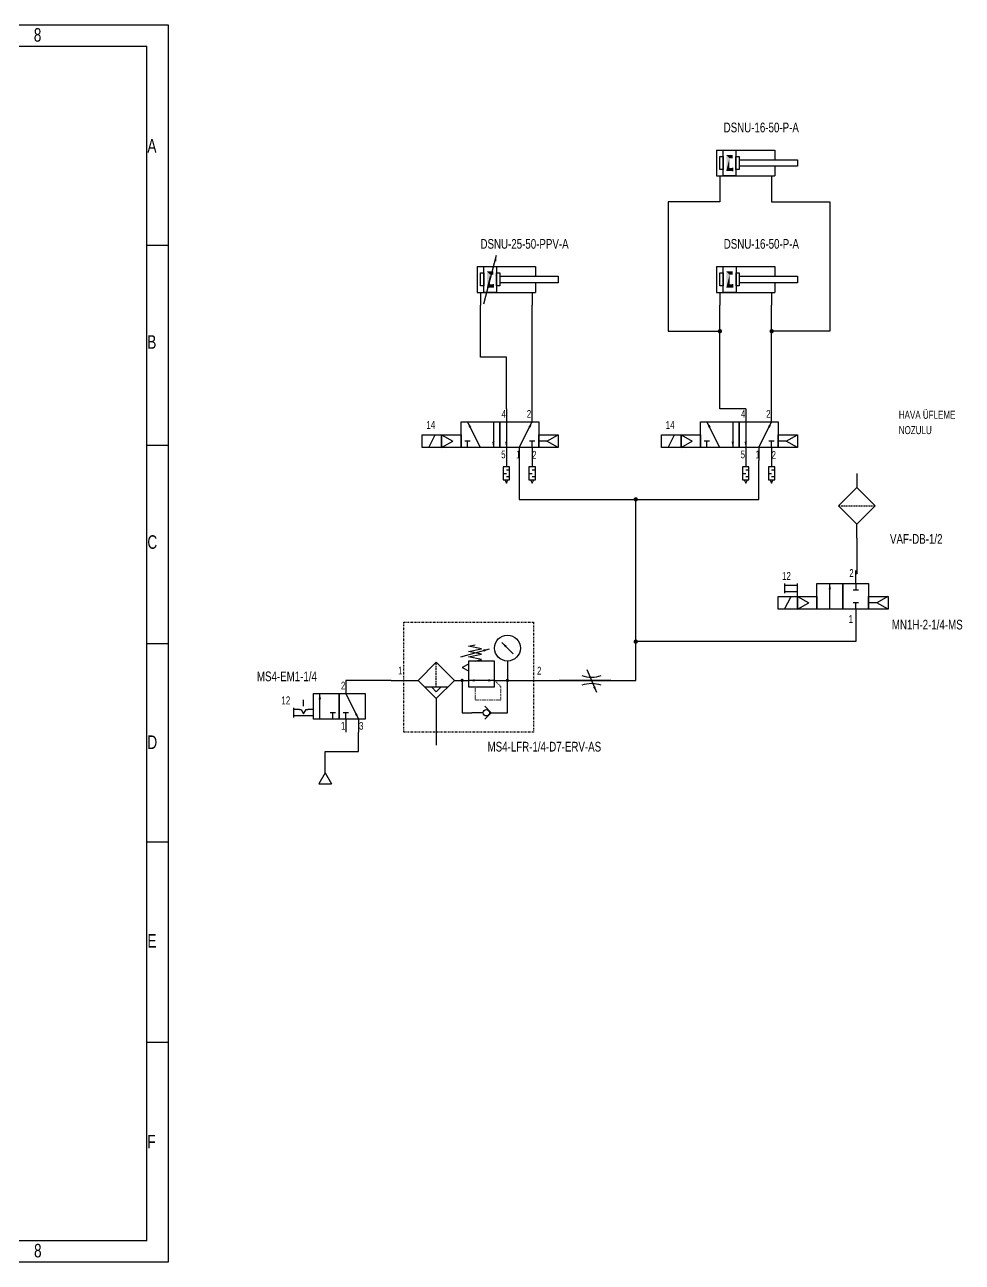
# Model space of a CAD drawing. Extents: x 0 to 759, y 1 to 374.
# Drawn here: x 476.9 to 759.4, y 1.3 to 374.5 of the extents above; entities that cross this region are included whole.
import ezdxf
from ezdxf.enums import TextEntityAlignment as Align

# ---------------------------------------------------------------- set-up
doc = ezdxf.new("R2010")
doc.units = 0
for name, pattern in [('DASHDOT', [1, 0.5, -0.25, 0, -0.25]), ('DASHED', [0.75, 0.5, -0.25]), ('DOT', [0.25, 0, -0.25])]:
    doc.linetypes.add(name, pattern=pattern)
doc.layers.add('1', color=7, linetype='CONTINUOUS')
doc.layers.add('_LabelDrawingFrame', color=7, linetype='CONTINUOUS')

# ---------------------------------------------------------------- blocks, each defined once
blk = doc.blocks.new('B46654')
at = {"layer": '1', "color": 7, "width": 0.75}
blk.add_text('1', height=2.34, dxfattribs=at).set_placement((1.64, 1.66), align=Align.TOP_RIGHT)
blk = doc.blocks.new('B508847')
at = {"layer": '1', "color": 7, "width": 0.75}
blk.add_text('1', height=2.34, dxfattribs=at).set_placement((1.64, 1.66), align=Align.TOP_RIGHT)
blk = doc.blocks.new('B1366165')
at = {"layer": '_LabelDrawingFrame', "color": 7, "width": 0.75}
blk.add_text('A', height=4.09, dxfattribs=at).set_placement((-3.22, 2.9), align=Align.TOP_LEFT)
blk = doc.blocks.new('B508849')
at = {"layer": '1', "color": 7, "width": 0.75}
blk.add_text('MS4-EM1-1/4', height=2.925, dxfattribs=at).set_placement((0, -1.34), align=Align.CENTER)
blk = doc.blocks.new('B46656')
at = {"layer": '1', "color": 7, "width": 0.75}
blk.add_text('2', height=2.34, dxfattribs=at).set_placement((-1.64, 1.66), align=Align.TOP_LEFT)
blk = doc.blocks.new('B561707')
at = {"layer": '1', "color": 7, "width": 0.75}
blk.add_text('5', height=2.34, dxfattribs=at).set_placement((1.64, 1.66), align=Align.TOP_RIGHT)
blk = doc.blocks.new('B46663_00991473')
at = {"layer": '1', "color": 7}
for p, q in [((0, 3.4125), (0, 1.4625)), ((0.975, 0.4875), (0, 0.4875)), ((-0.975, -0.4875), (0, -0.4875)), ((0.975, -1.4625), (0, -1.4625))]:
    blk.add_line(p, q, dxfattribs=at)
for points in [[(0.975, 1.4625), (-0.975, 1.4625), (-0.975, -2.4375), (0.975, -2.4375), (0.975, 1.4625)], [(-0.4875, -2.4375), (0, -3.4125), (0.4875, -2.4375)]]:
    blk.add_lwpolyline(points, dxfattribs=at)
blk = doc.blocks.new('B1366180')
at = {"layer": '_LabelDrawingFrame', "color": 7}
blk.add_line((-260, 0), (260, 0), dxfattribs=at)
blk = doc.blocks.new('B508861')
at = {"layer": '1', "color": 7, "width": 0.75}
blk.add_text('MS4-LFR-1/4-D7-ERV-AS', height=2.925, dxfattribs=at).set_placement((0, 2.07), align=Align.TOP_CENTER)
blk = doc.blocks.new('LCA1')
at = {"layer": '1', "color": 7}
blk.add_solid([(0, 0), (-1.82, -0.3575), (-1.82, 0.3575)], dxfattribs=at)
blk = doc.blocks.new('B589556_00991235')
at = {"layer": '1', "color": 7}
for p, q in [((-10.2375, -7.06875), (-6.3375, 7.55625)), ((-12.1875, 4.14375), (-12.1875, -3.65625)), ((-12.1875, 4.14375), (5.3625, 4.14375)), ((5.3625, 4.14375), (5.3625, 1.21875)), ((-12.1875, -3.65625), (5.3625, -3.65625)), ((-11.2125, -3.65625), (-11.2125, -7.55625)), ((-7.3125, -2.19375), (-7.3125, -1.21875)), ((4.3875, -3.65625), (4.3875, -7.55625)), ((5.3625, -0.73125), (5.3625, -3.65625))]:
    blk.add_line(p, q, dxfattribs=at)
for points in [[(-10.2375, 4.14375), (-6.3375, 4.14375), (-6.3375, -3.65625), (-10.2375, -3.65625), (-10.2375, 4.14375)], [(-11.2125, 2.19375), (-10.2375, 2.19375), (-10.2375, -1.70625), (-11.2125, -1.70625), (-11.2125, 2.19375)], [(-6.3375, 2.19375), (-5.3625, 2.19375), (-5.3625, -1.70625), (-6.3375, -1.70625), (-6.3375, 2.19375)], [(-5.3625, 1.21875), (12.1875, 1.21875), (12.1875, -0.73125), (-5.3625, -0.73125)]]:
    blk.add_lwpolyline(points, dxfattribs=at)
for points in [[(-9.2625, 2.68125), (-7.3125, 2.68125), (-7.3125, 1.70625)], [(-9.2625, 2.68125), (-7.3125, 1.70625), (-8.2875, 1.70625)], [(-9.2625, -2.19375), (-9.2625, 2.68125), (-8.2875, 1.70625)], [(-8.2875, 1.70625), (-8.2875, -1.21875), (-9.2625, -2.19375)], [(-7.3125, -1.21875), (-7.3125, -2.19375), (-9.2625, -2.19375)], [(-8.2875, -1.21875), (-7.3125, -1.21875), (-9.2625, -2.19375)]]:
    blk.add_solid(points, dxfattribs=at)
at = {"layer": '1', "rotation": 75.0685828218624}
blk.add_blockref('LCA1', (-6.3375, 7.55625), dxfattribs=at)
blk = doc.blocks.new('B561706')
at = {"layer": '1', "color": 7, "width": 0.75}
blk.add_text('1', height=2.34, dxfattribs=at).set_placement((1.64, 1.66), align=Align.TOP_RIGHT)
blk = doc.blocks.new('B561715_00991473')
at = {"layer": '1', "color": 7}
for p, q in [((0, 3.4125), (0, 1.4625)), ((0.975, 0.4875), (0, 0.4875)), ((-0.975, -0.4875), (0, -0.4875)), ((0.975, -1.4625), (0, -1.4625))]:
    blk.add_line(p, q, dxfattribs=at)
for points in [[(0.975, 1.4625), (-0.975, 1.4625), (-0.975, -2.4375), (0.975, -2.4375), (0.975, 1.4625)], [(-0.4875, -2.4375), (0, -3.4125), (0.4875, -2.4375)]]:
    blk.add_lwpolyline(points, dxfattribs=at)
blk = doc.blocks.new('B46664_00991473')
at = {"layer": '1', "color": 7}
for p, q in [((0, 3.4125), (0, 1.4625)), ((0.975, 0.4875), (0, 0.4875)), ((-0.975, -0.4875), (0, -0.4875)), ((0.975, -1.4625), (0, -1.4625))]:
    blk.add_line(p, q, dxfattribs=at)
for points in [[(0.975, 1.4625), (-0.975, 1.4625), (-0.975, -2.4375), (0.975, -2.4375), (0.975, 1.4625)], [(-0.4875, -2.4375), (0, -3.4125), (0.4875, -2.4375)]]:
    blk.add_lwpolyline(points, dxfattribs=at)
blk = doc.blocks.new('LCBP1')
at = {"layer": '1', "color": 7}
blk.add_line((0, -0.8125), (0, 0.8125), dxfattribs=at)
blk = doc.blocks.new('B541995_00991399')
at = {"layer": '1', "color": 7}
for p, q in [((10.28, 3.8), (10.28, 7.7)), ((-11.17, 3.8), (-11.17, 0.88)), ((-7.27, -0.1), (-7.27, 3.8)), ((2.48, -4), (2.48, 3.8)), ((10.28, 3.8), (10.28, 1.85)), ((-11.17, 3.31), (-7.27, 3.31)), ((-11.17, 1.36), (-7.27, 1.36)), ((-11.17, -4), (-9.22, -0.1)), ((-7.27, -0.1), (-7.27, -4)), ((-7.27, -0.1), (-3.89, -2.05)), ((-7.27, -4), (-3.89, -2.05)), ((10.28, -4), (10.28, -2.05)), ((16.65, -2.05), (14.18, -2.05)), ((20.03, -4), (16.65, -2.05)), ((20, -0.14), (16.68, -2.05)), ((20.03, -0.1), (20.03, -4)), ((10.28, -4), (10.28, -7.9))]:
    blk.add_line(p, q, dxfattribs=at)
for points in [[(-1.42, 3.8), (6.38, 3.8), (6.38, -4), (-1.42, -4), (-1.42, 3.8)], [(6.38, 3.8), (14.18, 3.8), (14.18, -4), (6.38, -4), (6.38, 3.8)], [(-13.12, -0.1), (-7.27, -0.1), (-7.27, -4), (-13.12, -4), (-13.12, -0.1)], [(-7.27, -0.1), (-1.42, -0.1), (-1.42, -4), (-7.27, -4), (-7.27, -0.1)], [(14.18, -0.1), (20.03, -0.1), (20.03, -4), (14.18, -4), (14.18, -0.1)]]:
    blk.add_lwpolyline(points, dxfattribs=at)
at = {"layer": '1'}
for name, p, rotation in [('LCA1', (2.48, 3.8), 90), ('LCBP1', (10.28, 1.85), -90), ('LCBP1', (10.28, -2.05), 90)]:
    blk.add_blockref(name, p, dxfattribs=dict(at, rotation=rotation))
at = {"layer": '1', "color": 7, "width": 0.75}
blk.add_text('12', height=2.413, dxfattribs=at).set_placement((-11.95, 6.04), align=Align.MIDDLE_LEFT)
blk = doc.blocks.new('B1366177')
at = {"layer": '_LabelDrawingFrame', "color": 7}
blk.add_line((-3.25, 0), (3.25, 0), dxfattribs=at)
blk = doc.blocks.new('TRICON')
at = {"layer": '1', "color": 7, "const_width": 0.65}
blk.add_lwpolyline([(-0.325, 0, 1), (0.325, 0, 1)], format="xyb", close=True, dxfattribs=at)
blk = doc.blocks.new('B541985_00991483')
at = {"layer": '1', "color": 7}
for p, q in [((0, 9.75), (0, 5.52)), ((0, -9.75), (0, -5.52))]:
    blk.add_line(p, q, dxfattribs=at)
at = {"layer": '1', "color": 7, "linetype": 'DASHED'}
blk.add_line((-5.52, 0), (5.52, 0), dxfattribs=at)
at = {"layer": '1', "color": 7}
blk.add_lwpolyline([(0, 5.52), (-5.52, 0), (0, -5.52), (5.52, 0), (0, 5.52)], dxfattribs=at)
blk = doc.blocks.new('B508835_00993166')
at = {"layer": '1', "color": 7}
for p, q in [((1.43, 0), (-1.95, 1.95)), ((-1.95, 1.95), (-1.95, -1.95)), ((1.43, 0), (-1.95, -1.95)), ((1.43, 0), (1.95, 0))]:
    blk.add_line(p, q, dxfattribs=at)
blk = doc.blocks.new('B1366176')
at = {"layer": '_LabelDrawingFrame', "color": 7}
blk.add_line((-3.25, 0), (3.25, 0), dxfattribs=at)
blk = doc.blocks.new('B1366216')
at = {"layer": '_LabelDrawingFrame', "color": 7, "width": 0.75}
blk.add_text('8', height=4.09, dxfattribs=at).set_placement((-2.86, 2.9), align=Align.TOP_LEFT)
blk = doc.blocks.new('B508859')
at = {"layer": '1', "color": 7, "width": 0.75}
blk.add_text('2', height=2.34, dxfattribs=at).set_placement((-1.64, 0), align=Align.MIDDLE_LEFT)
blk = doc.blocks.new('B542005')
at = {"layer": '1', "color": 7, "width": 0.75}
blk.add_text('2', height=2.34, dxfattribs=at).set_placement((1.64, 0), align=Align.MIDDLE_RIGHT)
blk = doc.blocks.new('B1030289')
at = {"layer": '1', "color": 7, "width": 0.75}
blk.add_text('DSNU-16-50-P-A', height=2.925, dxfattribs=at).set_placement((0, -1.34), align=Align.CENTER)
blk = doc.blocks.new('B1366166')
at = {"layer": '_LabelDrawingFrame', "color": 7, "width": 0.75}
blk.add_text('B', height=4.09, dxfattribs=at).set_placement((-3.22, 2.9), align=Align.TOP_LEFT)
blk = doc.blocks.new('B46657')
at = {"layer": '1', "color": 7, "width": 0.75}
blk.add_text('4', height=2.34, dxfattribs=at).set_placement((1.64, -1.07), align=Align.RIGHT)
blk = doc.blocks.new('B1366232')
at = {"layer": '_LabelDrawingFrame', "color": 7, "width": 0.75}
blk.add_text('8', height=4.09, dxfattribs=at).set_placement((-2.86, 2.9), align=Align.TOP_LEFT)
blk = doc.blocks.new('B508846')
at = {"layer": '1', "color": 7, "width": 0.75}
blk.add_text('3', height=2.34, dxfattribs=at).set_placement((-1.64, 1.66), align=Align.TOP_LEFT)
blk = doc.blocks.new('B589567')
at = {"layer": '1', "color": 7, "width": 0.75}
blk.add_text('DSNU-25-50-PPV-A', height=2.925, dxfattribs=at).set_placement((0, -1.34), align=Align.CENTER)
blk = doc.blocks.new('B1030280_00991217')
at = {"layer": '1', "color": 7}
for p, q in [((-12.1875, 5.85), (-12.1875, -1.95)), ((-12.1875, 5.85), (5.3625, 5.85)), ((5.3625, 5.85), (5.3625, 2.925)), ((-7.3125, -0.4875), (-7.3125, 0.4875)), ((5.3625, 0.975), (5.3625, -1.95)), ((-12.1875, -1.95), (5.3625, -1.95)), ((-11.2125, -1.95), (-11.2125, -5.85)), ((4.3875, -1.95), (4.3875, -5.85))]:
    blk.add_line(p, q, dxfattribs=at)
for points in [[(-11.2125, 3.9), (-10.2375, 3.9), (-10.2375, 0), (-11.2125, 0), (-11.2125, 3.9)], [(-10.2375, 5.85), (-6.3375, 5.85), (-6.3375, -1.95), (-10.2375, -1.95), (-10.2375, 5.85)], [(-6.3375, 3.9), (-5.3625, 3.9), (-5.3625, 0), (-6.3375, 0), (-6.3375, 3.9)], [(-5.3625, 2.925), (12.1875, 2.925), (12.1875, 0.975), (-5.3625, 0.975)]]:
    blk.add_lwpolyline(points, dxfattribs=at)
for points in [[(-9.2625, 4.3875), (-7.3125, 4.3875), (-7.3125, 3.4125)], [(-9.2625, 4.3875), (-7.3125, 3.4125), (-8.2875, 3.4125)], [(-9.2625, -0.4875), (-9.2625, 4.3875), (-8.2875, 3.4125)], [(-8.2875, 3.4125), (-8.2875, 0.4875), (-9.2625, -0.4875)], [(-7.3125, 0.4875), (-7.3125, -0.4875), (-9.2625, -0.4875)], [(-8.2875, 0.4875), (-7.3125, 0.4875), (-9.2625, -0.4875)]]:
    blk.add_solid(points, dxfattribs=at)
blk = doc.blocks.new('B1366170')
at = {"layer": '_LabelDrawingFrame', "color": 7, "width": 0.75}
blk.add_text('F', height=4.09, dxfattribs=at).set_placement((-3.04, 2.9), align=Align.TOP_LEFT)
blk = doc.blocks.new('B1366168')
at = {"layer": '_LabelDrawingFrame', "color": 7, "width": 0.75}
blk.add_text('D', height=4.09, dxfattribs=at).set_placement((-3.4, 2.9), align=Align.TOP_LEFT)
blk = doc.blocks.new('B1366178')
at = {"layer": '_LabelDrawingFrame', "color": 7}
blk.add_line((-3.25, 0), (3.25, 0), dxfattribs=at)
blk = doc.blocks.new('B1366221')
at = {"layer": '_LabelDrawingFrame', "color": 7}
blk.add_line((-259.94, 0), (259.94, 0), dxfattribs=at)
blk = doc.blocks.new('B1366169')
at = {"layer": '_LabelDrawingFrame', "color": 7, "width": 0.75}
blk.add_text('E', height=4.09, dxfattribs=at).set_placement((-3.22, 2.9), align=Align.TOP_LEFT)
blk = doc.blocks.new('B542004')
at = {"layer": '1', "color": 7, "width": 0.75}
blk.add_text('1', height=2.34, dxfattribs=at).set_placement((1.64, 0), align=Align.MIDDLE_RIGHT)
blk = doc.blocks.new('B542006')
at = {"layer": '1', "color": 7, "width": 0.75}
blk.add_text('MN1H-2-1/4-MS', height=2.925, dxfattribs=at).set_placement((0, -1.34), align=Align.CENTER)
blk = doc.blocks.new('B561710')
at = {"layer": '1', "color": 7, "width": 0.75}
blk.add_text('2', height=2.34, dxfattribs=at).set_placement((1.64, -1.07), align=Align.RIGHT)
blk = doc.blocks.new('B46658')
at = {"layer": '1', "color": 7, "width": 0.75}
blk.add_text('2', height=2.34, dxfattribs=at).set_placement((1.64, -1.07), align=Align.RIGHT)
blk = doc.blocks.new('B561709')
at = {"layer": '1', "color": 7, "width": 0.75}
blk.add_text('4', height=2.34, dxfattribs=at).set_placement((1.64, -1.07), align=Align.RIGHT)
blk = doc.blocks.new('B46660_00991040')
at = {"layer": '1', "color": 7}
for p, q in [((8.29, 8), (8.29, 4.09)), ((16.09, 4.09), (16.09, 8)), ((0.49, -3.71), (-3.41, 4.09)), ((4.39, 4.09), (4.39, -3.71)), ((8.29, 4.09), (8.29, -3.71)), ((12.19, -3.71), (16.09, 4.09)), ((-15.11, -3.71), (-13.16, 0.19)), ((-11.21, 0.19), (-11.21, -3.71)), ((-11.21, 0.19), (-7.84, -1.75)), ((20.51, -1.75), (23.89, 0.19)), ((-11.21, -3.71), (-7.84, -1.75)), ((-3.41, -3.71), (-3.41, -1.75)), ((8.29, -3.71), (8.29, -7.61)), ((12.19, -3.71), (12.19, -7.61)), ((16.09, -3.71), (16.09, -1.75)), ((16.09, -3.71), (16.09, -7.61)), ((20.51, -1.75), (18.04, -1.75)), ((23.89, -3.71), (20.51, -1.75))]:
    blk.add_line(p, q, dxfattribs=at)
for points in [[(-5.36, 4.09), (6.34, 4.09), (6.34, -3.71), (-5.36, -3.71), (-5.36, 4.09)], [(6.34, 4.09), (18.04, 4.09), (18.04, -3.71), (6.34, -3.71), (6.34, 4.09)], [(-17.06, 0.19), (-11.21, 0.19), (-11.21, -3.71), (-17.06, -3.71), (-17.06, 0.19)], [(-11.21, 0.19), (-5.36, 0.19), (-5.36, -3.71), (-11.21, -3.71), (-11.21, 0.19)], [(18.04, 0.19), (23.89, 0.19), (23.89, -3.71), (18.04, -3.71), (18.04, 0.19)]]:
    blk.add_lwpolyline(points, dxfattribs=at)
at = {"layer": '1'}
for name, p, rotation in [('LCA1', (-3.41, 4.09), 116.565051177078), ('LCA1', (16.09, 4.09), 63.434948822922), ('LCBP1', (-3.41, -1.75), 90), ('LCA1', (4.39, -3.71), -90), ('LCA1', (8.29, -3.71), -90), ('LCBP1', (16.09, -1.75), 90)]:
    blk.add_blockref(name, p, dxfattribs=dict(at, rotation=rotation))
at = {"layer": '1', "color": 7, "width": 0.75}
blk.add_text('14', height=2.413, dxfattribs=at).set_placement((-15.83, 3.12), align=Align.MIDDLE_LEFT)
blk = doc.blocks.new('B561716_00991473')
at = {"layer": '1', "color": 7}
for p, q in [((0, 3.4125), (0, 1.4625)), ((0.975, 0.4875), (0, 0.4875)), ((-0.975, -0.4875), (0, -0.4875)), ((0.975, -1.4625), (0, -1.4625))]:
    blk.add_line(p, q, dxfattribs=at)
for points in [[(0.975, 1.4625), (-0.975, 1.4625), (-0.975, -2.4375), (0.975, -2.4375), (0.975, 1.4625)], [(-0.4875, -2.4375), (0, -3.4125), (0.4875, -2.4375)]]:
    blk.add_lwpolyline(points, dxfattribs=at)
blk = doc.blocks.new('B46655')
at = {"layer": '1', "color": 7, "width": 0.75}
blk.add_text('5', height=2.34, dxfattribs=at).set_placement((1.64, 1.66), align=Align.TOP_RIGHT)
blk = doc.blocks.new('B1179195_00991454')
at = {"layer": '1', "color": 7}
for p, q in [((-0.1625, 5.85), (-0.1625, 9.75)), ((-0.1625, 5.85), (-0.1625, -5.85)), ((-3.4125, -1.43), (3.4125, 1.495)), ((-0.1625, -5.85), (-0.1625, -9.75))]:
    blk.add_line(p, q, dxfattribs=at)
for centre, start, end in [((-9.9125, 0), 340.528597, 19.471051), ((9.5875, 0), 160.528659, 199.471395)]:
    blk.add_arc(centre, 8.775, start, end, dxfattribs=at)
at = {"layer": '1', "rotation": 23.1985905136482}
blk.add_blockref('LCA1', (3.4125, 1.495), dxfattribs=at)
blk = doc.blocks.new('B561708')
at = {"layer": '1', "color": 7, "width": 0.75}
blk.add_text('2', height=2.34, dxfattribs=at).set_placement((-1.64, 1.66), align=Align.TOP_LEFT)
blk = doc.blocks.new('B600357')
at = {"layer": '1', "color": 7, "width": 0.75}
blk.add_text('DSNU-16-50-P-A', height=2.925, dxfattribs=at).set_placement((0, -1.34), align=Align.CENTER)
blk = doc.blocks.new('B600346_00991217')
at = {"layer": '1', "color": 7}
for p, q in [((-12.1875, 5.85), (-12.1875, -1.95)), ((-12.1875, 5.85), (5.3625, 5.85)), ((5.3625, 5.85), (5.3625, 2.925)), ((-7.3125, -0.4875), (-7.3125, 0.4875)), ((5.3625, 0.975), (5.3625, -1.95)), ((-12.1875, -1.95), (5.3625, -1.95)), ((-11.2125, -1.95), (-11.2125, -5.85)), ((4.3875, -1.95), (4.3875, -5.85))]:
    blk.add_line(p, q, dxfattribs=at)
for points in [[(-11.2125, 3.9), (-10.2375, 3.9), (-10.2375, 0), (-11.2125, 0), (-11.2125, 3.9)], [(-10.2375, 5.85), (-6.3375, 5.85), (-6.3375, -1.95), (-10.2375, -1.95), (-10.2375, 5.85)], [(-6.3375, 3.9), (-5.3625, 3.9), (-5.3625, 0), (-6.3375, 0), (-6.3375, 3.9)], [(-5.3625, 2.925), (12.1875, 2.925), (12.1875, 0.975), (-5.3625, 0.975)]]:
    blk.add_lwpolyline(points, dxfattribs=at)
for points in [[(-9.2625, 4.3875), (-7.3125, 4.3875), (-7.3125, 3.4125)], [(-9.2625, 4.3875), (-7.3125, 3.4125), (-8.2875, 3.4125)], [(-9.2625, -0.4875), (-9.2625, 4.3875), (-8.2875, 3.4125)], [(-8.2875, 3.4125), (-8.2875, 0.4875), (-9.2625, -0.4875)], [(-7.3125, 0.4875), (-7.3125, -0.4875), (-9.2625, -0.4875)], [(-8.2875, 0.4875), (-7.3125, 0.4875), (-9.2625, -0.4875)]]:
    blk.add_solid(points, dxfattribs=at)
blk = doc.blocks.new('B508848')
at = {"layer": '1', "color": 7, "width": 0.75}
blk.add_text('2', height=2.34, dxfattribs=at).set_placement((1.64, -1.07), align=Align.RIGHT)
blk = doc.blocks.new('LCA1R')
at = {"layer": '1', "color": 7}
blk.add_solid([(0, 0), (1.82, -0.3575), (1.82, 0.3575)], dxfattribs=at)
blk = doc.blocks.new('B508850_00991587')
at = {"layer": '1', "color": 7}
for p, q in [((13.12, 9), (9.67, 12.45)), ((-2.68, 8.06), (5.98, 10.46)), ((11.4, 6.82), (11.4, 0.97)), ((-23.7, 0.97), (-19.8, 0.97)), ((-19.8, 0.97), (-15.56, 0.99)), ((-4.54, 0.97), (-0.3, 0.97)), ((7.5, 0.97), (-0.3, 0.97)), ((7.5, 0.97), (19.2, 0.97)), ((19.2, 0.97), (23.1, 0.97)), ((-6.63, -1.11), (-13.46, -1.11)), ((-11.39, -1.11), (-10.04, -2.46)), ((-10.04, -2.46), (-8.7, -1.11)), ((-10.05, -4.56), (-10.05, -14.62)), ((4.09, -8.78), (0.67, -8.78)), ((6.52, -8.78), (9.45, -8.78)), ((-10.05, -14.62), (-10.05, -18.52))]:
    blk.add_line(p, q, dxfattribs=at)
at = {"layer": '1', "color": 7, "linetype": 'DASHED'}
blk.add_line((-10.04, -1.11), (-10.04, 6.51), dxfattribs=at)
at = {"layer": '1', "color": 7, "linetype": 'DASHDOT'}
blk.add_lwpolyline([(-19.8, 18.52), (19.2, 18.52), (19.2, -14.62), (-19.8, -14.62), (-19.8, 18.52)], dxfattribs=at)
at = {"layer": '1', "color": 7}
for points in [[(1.65, 6.82), (3.6, 7.23), (-0.3, 8.04), (3.6, 8.86), (-0.3, 9.67), (3.6, 10.48), (-0.3, 11.29), (1.65, 11.7)], [(-10.04, 6.51), (-15.56, 0.99), (-10.04, -4.53), (-4.53, 0.99), (-10.04, 6.51)], [(-0.3, 5.85), (-2.25, 4.88), (-0.3, 3.9)], [(-0.3, -0.98), (7.5, -0.98), (7.5, 6.82), (-0.3, 6.82), (-0.3, -0.98)], [(-2.25, 0.97), (-2.25, -8.78), (0.67, -8.78)], [(9.45, -8.78), (11.4, -8.78), (11.4, 0.97)], [(4.57, -10.72), (6.52, -8.78), (4.57, -6.82)]]:
    blk.add_lwpolyline(points, dxfattribs=at)
at = {"layer": '1', "color": 7, "const_width": 0.487}
for points in [[(-2.5, 0.97, 1), (-2.01, 0.97, 1)], [(11.15, 0.97, 1), (11.64, 0.97, 1)]]:
    blk.add_lwpolyline(points, format="xyb", close=True, dxfattribs=at)
at = {"layer": '1', "color": 7, "linetype": 'DOT'}
blk.add_lwpolyline([(1.65, -0.98), (1.65, -4.88), (9.45, -4.88), (9.45, -0.98), (7.5, 0.97)], dxfattribs=at)
at = {"layer": '1', "color": 7}
for centre, radius in [((11.4, 10.72), 3.9), ((5.03, -8.78), 0.975)]:
    blk.add_circle(centre, radius, dxfattribs=at)
at = {"layer": '1'}
for name, p, rotation in [('LCA1', (9.67, 12.45), 135), ('LCA1', (5.98, 10.46), 15.4711922908485), ('LCA1', (-0.3, 0.97), -180), ('LCA1R', (7.5, 0.97), -180)]:
    blk.add_blockref(name, p, dxfattribs=dict(at, rotation=rotation))
blk = doc.blocks.new('B1366182')
at = {"layer": '_LabelDrawingFrame', "color": 7}
blk.add_line((-253.5, 0), (253.5, 0), dxfattribs=at)
blk = doc.blocks.new('B46669')
at = {"layer": '1', "color": 7, "width": 0.75}
for s, height, p in [('HAVA ÜFLEME', 2.4131, (-14.15, 4.02)), ('NOZULU', 2.413, (-14.15, -0.6))]:
    blk.add_text(s, height=height, dxfattribs=at).set_placement(p, align=Align.TOP_LEFT)
blk = doc.blocks.new('B508860')
at = {"layer": '1', "color": 7, "width": 0.75}
blk.add_text('1', height=2.34, dxfattribs=at).set_placement((1.64, -1.07), align=Align.RIGHT)
blk = doc.blocks.new('B1366181')
at = {"layer": '_LabelDrawingFrame', "color": 7}
blk.add_line((-186.55, 0), (186.55, 0), dxfattribs=at)
blk = doc.blocks.new('B1366179')
at = {"layer": '_LabelDrawingFrame', "color": 7}
blk.add_line((-3.25, 0), (3.25, 0), dxfattribs=at)
blk = doc.blocks.new('B1366197')
at = {"layer": '_LabelDrawingFrame', "color": 7}
blk.add_line((-180.13, 0), (180.13, 0), dxfattribs=at)
blk = doc.blocks.new('B1366185')
at = {"layer": '_LabelDrawingFrame', "color": 7}
blk.add_line((-253.5, 0), (253.5, 0), dxfattribs=at)
blk = doc.blocks.new('B561712_00991040')
at = {"layer": '1', "color": 7}
for p, q in [((8.29, 8), (8.29, 4.09)), ((16.09, 4.09), (16.09, 8)), ((0.49, -3.71), (-3.41, 4.09)), ((4.39, 4.09), (4.39, -3.71)), ((8.29, 4.09), (8.29, -3.71)), ((12.19, -3.71), (16.09, 4.09)), ((-15.11, -3.71), (-13.16, 0.19)), ((-11.21, 0.19), (-11.21, -3.71)), ((-11.21, 0.19), (-7.84, -1.75)), ((20.51, -1.75), (23.89, 0.19)), ((-11.21, -3.71), (-7.84, -1.75)), ((-3.41, -3.71), (-3.41, -1.75)), ((8.29, -3.71), (8.29, -7.61)), ((12.19, -3.71), (12.19, -7.61)), ((16.09, -3.71), (16.09, -1.75)), ((16.09, -3.71), (16.09, -7.61)), ((20.51, -1.75), (18.04, -1.75)), ((23.89, -3.71), (20.51, -1.75))]:
    blk.add_line(p, q, dxfattribs=at)
for points in [[(-5.36, 4.09), (6.34, 4.09), (6.34, -3.71), (-5.36, -3.71), (-5.36, 4.09)], [(6.34, 4.09), (18.04, 4.09), (18.04, -3.71), (6.34, -3.71), (6.34, 4.09)], [(-17.06, 0.19), (-11.21, 0.19), (-11.21, -3.71), (-17.06, -3.71), (-17.06, 0.19)], [(-11.21, 0.19), (-5.36, 0.19), (-5.36, -3.71), (-11.21, -3.71), (-11.21, 0.19)], [(18.04, 0.19), (23.89, 0.19), (23.89, -3.71), (18.04, -3.71), (18.04, 0.19)]]:
    blk.add_lwpolyline(points, dxfattribs=at)
at = {"layer": '1'}
for name, p, rotation in [('LCA1', (-3.41, 4.09), 116.565051177078), ('LCA1', (16.09, 4.09), 63.434948822922), ('LCBP1', (-3.41, -1.75), 90), ('LCA1', (4.39, -3.71), -90), ('LCA1', (8.29, -3.71), -90), ('LCBP1', (16.09, -1.75), 90)]:
    blk.add_blockref(name, p, dxfattribs=dict(at, rotation=rotation))
at = {"layer": '1', "color": 7, "width": 0.75}
blk.add_text('14', height=2.413, dxfattribs=at).set_placement((-15.83, 3.12), align=Align.MIDDLE_LEFT)
blk = doc.blocks.new('B1366175')
at = {"layer": '_LabelDrawingFrame', "color": 7}
blk.add_line((-3.25, 0), (3.25, 0), dxfattribs=at)
blk = doc.blocks.new('B508837_00991670')
at = {"layer": '1', "color": 7}
for p, q in [((6, 7.92), (6, 4.02)), ((-1.8, -3.78), (-1.8, 4.02)), ((6, 4.02), (9.9, -3.78)), ((-6.68, 0.12), (-6.68, 2.07)), ((-9.6, -3.29), (-9.6, -0.36)), ((-7.9, -0.85), (-9.6, -0.85)), ((-3.75, -2.8), (-9.6, -2.8)), ((-3.75, -0.85), (-5.46, -0.85)), ((2.1, -3.78), (2.1, -1.83)), ((6, -3.78), (6, -1.83)), ((6, -3.78), (6, -7.68)), ((9.9, -3.78), (9.9, -7.68))]:
    blk.add_line(p, q, dxfattribs=at)
for points in [[(-3.75, 4.02), (4.05, 4.02), (4.05, -3.78), (-3.75, -3.78), (-3.75, 4.02)], [(4.05, 4.02), (11.85, 4.02), (11.85, -3.78), (4.05, -3.78), (4.05, 4.02)], [(-7.9, -0.85), (-7.41, -0.85), (-6.68, -2.12), (-5.95, -0.85), (-5.46, -0.85)]]:
    blk.add_lwpolyline(points, dxfattribs=at)
at = {"layer": '1'}
for name, p, rotation in [('LCA1', (-1.8, 4.02), 90), ('LCBP1', (2.1, -1.83), 90), ('LCBP1', (6, -1.83), 90), ('LCA1', (9.9, -3.78), -63.434948822922)]:
    blk.add_blockref(name, p, dxfattribs=dict(at, rotation=rotation))
at = {"layer": '1', "color": 7, "width": 0.75}
blk.add_text('12', height=2.413, dxfattribs=at).set_placement((-13.4, 1.88), align=Align.MIDDLE_LEFT)
blk = doc.blocks.new('B1366167')
at = {"layer": '_LabelDrawingFrame', "color": 7, "width": 0.75}
blk.add_text('C', height=4.09, dxfattribs=at).set_placement((-3.4, 2.9), align=Align.TOP_LEFT)
blk = doc.blocks.new('B541994')
at = {"layer": '1', "color": 7, "width": 0.75}
blk.add_text('VAF-DB-1/2', height=2.925, dxfattribs=at).set_placement((0, 2.07), align=Align.TOP_CENTER)

msp = doc.modelspace()

# ---------------------------------------------------------------- linework, layer by layer
at = {"layer": '1', "color": 7}
for points in [[(686.35, 324.99), (686.35, 321.09), (670.75, 321.09), (670.75, 282.09), (686.38, 282.09)], [(701.95, 324.99), (701.95, 321.09), (719.5, 321.09), (719.5, 282.09), (701.98, 282.09)], [(622.02, 258.69), (622.02, 274.29), (614.22, 274.29), (614.22, 289.89)], [(629.82, 258.69), (629.82, 289.89)], [(686.38, 282.09), (686.38, 289.89)], [(701.98, 282.09), (701.98, 289.89)], [(694.18, 258.69), (686.35, 258.69), (686.35, 274.29), (686.38, 274.29), (686.38, 282.09)], [(701.98, 258.69), (701.98, 274.29), (701.98, 274.29), (701.98, 282.09)], [(625.92, 243.09), (625.92, 231.39), (661.02, 231.39)], [(661.02, 231.39), (698.08, 231.39), (698.08, 243.09)], [(661.02, 188.49), (661.02, 231.39)], [(727.66, 219.69), (727.66, 208.97), (727.32, 208.97), (727.32, 209.94)], [(727.32, 194.34), (727.32, 188.49), (661.02, 188.49)], [(634.06, 176.79), (661.02, 176.79), (661.02, 188.49)], [(587.26, 176.79), (573.61, 176.79), (573.61, 176.79)], [(567.42, 149.49), (567.42, 155.34), (577.51, 155.34), (577.51, 161.19)]]:
    msp.add_lwpolyline(points, dxfattribs=at)

# ---------------------------------------------------------------- block references
at = {"layer": '1'}
for name, p in [('B1030289', (698.85, 343.4)), ('B1030280_00991217', (697.56, 330.84)), ('B589567', (627.51, 308.3)), ('B600357', (698.88, 308.3)), ('B589556_00991235', (625.43, 297.45)), ('B600346_00991217', (697.59, 295.74)), ('TRICON', (686.38, 282.09)), ('TRICON', (701.98, 282.09)), ('B46660_00991040', (613.73, 250.7)), ('B46657', (620.25, 257.04)), ('B46658', (627.85, 257.06)), ('B561712_00991040', (685.89, 250.7)), ('B561709', (692.41, 257.04)), ('B561710', (700.02, 257.06)), ('B46669', (754.45, 254.07)), ('B46655', (620.15, 244.43)), ('B46663_00991473', (622.02, 239.68)), ('B46654', (624.64, 244.43)), ('B46664_00991473', (629.82, 239.68)), ('B46656', (631.45, 244.33)), ('B561707', (692.32, 244.43)), ('B561715_00991473', (694.18, 239.68)), ('B561706', (696.8, 244.43)), ('B561716_00991473', (701.98, 239.68)), ('B561708', (703.62, 244.33)), ('B541985_00991483', (727.66, 229.44)), ('TRICON', (661.02, 231.39)), ('B541994', (745.57, 218.84)), ('B541995_00991399', (717.04, 202.24)), ('B542005', (725.06, 209.16)), ('B508850_00991587', (610.96, 175.82)), ('B542004', (724.87, 195.32)), ('B542006', (748.89, 193.49)), ('TRICON', (661.02, 188.49)), ('B508849', (555.89, 177.89)), ('B508860', (589.07, 179.67)), ('B508859', (632.92, 179.73)), ('B508837_00991670', (567.61, 168.87)), ('B508848', (571.84, 175.14)), ('B508847', (571.84, 162.6)), ('B508846', (579.27, 162.6)), ('B508861', (633.48, 156.2))]:
    msp.add_blockref(name, p, dxfattribs=at)
for name, p, rotation in [('B1179195_00991454', (647.71, 176.63), 270), ('B508835_00993166', (567.42, 147.54), 90)]:
    msp.add_blockref(name, p, dxfattribs=dict(at, rotation=rotation))
at = {"layer": '_LabelDrawingFrame'}
for name, p in [('B1366180', (260.12, 374.5)), ('B1366182', (260.12, 368)), ('B1366165', (517.06, 337.14)), ('B1366175', (516.87, 307.99)), ('B1366166', (517.01, 277.99)), ('B1366176', (516.87, 247.75)), ('B1366177', (516.87, 187.95)), ('B1366178', (516.87, 128.15)), ('B1366169', (517.06, 97.41)), ('B1366179', (516.87, 67.7)), ('B1366170', (516.83, 36.84)), ('B1366185', (260.12, 7.9))]:
    msp.add_blockref(name, p, dxfattribs=at)
for name, p, rotation in [('B1366216', (482.46, 370.58), 360), ('B1366181', (520.12, 187.95), 270), ('B1366197', (513.62, 187.86), 90), ('B1366167', (517.24, 217.66), 360), ('B1366168', (517.23, 157.3), 360), ('B1366232', (482.53, 3.99), 360), ('B1366221', (260.18, 1.39), 0.00889757212410906)]:
    msp.add_blockref(name, p, dxfattribs=dict(at, rotation=rotation))

doc.saveas('drawing.dxf')
